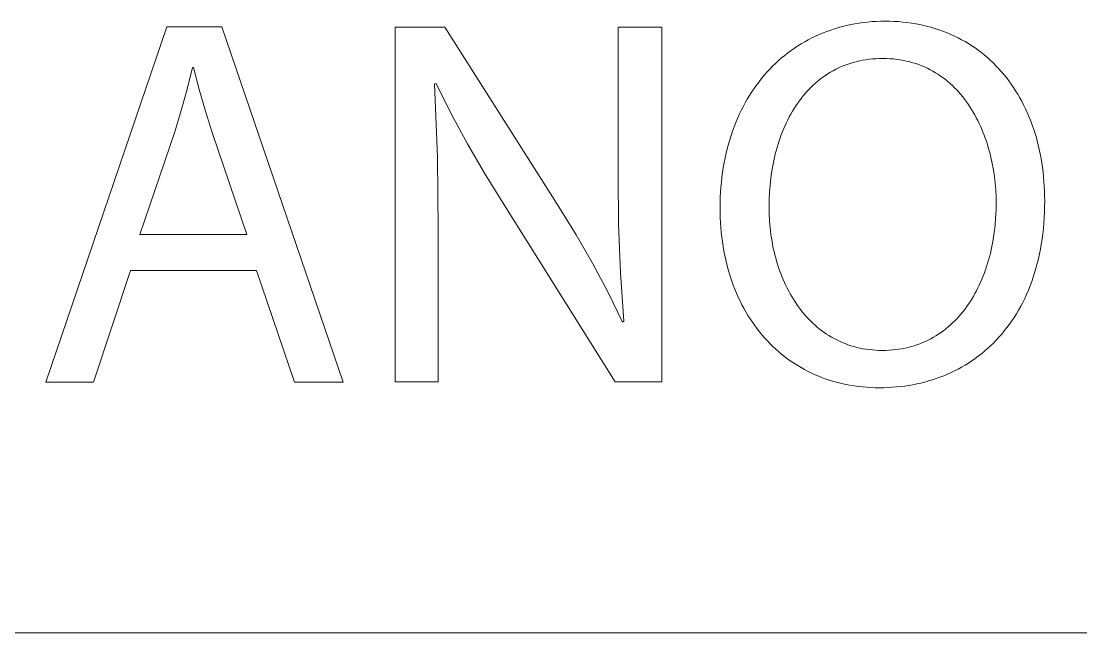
# Model space of a CAD drawing. Header units: millimetres. Extents: x 0 to 3480, y 0 to 2432.
# Drawn here: x 2669.2 to 2739.2, y 0 to 40.5 of the extents above; entities that cross this region are included whole.
import ezdxf

# ---------------------------------------------------------------- set-up
doc = ezdxf.new("R2010")
doc.units = ezdxf.units.MM
doc.header["$MEASUREMENT"] = 0
doc.layers.add('Domyślny', color=7, linetype='Continuous', true_color=0x000000)

msp = doc.modelspace()

# ---------------------------------------------------------------- linework, layer by layer
at = {"layer": 'Domyślny', "color": 18, "lineweight": 15, "true_color": 0x000000}
for p, q in [((2670.822, 16.59), (2678.818, 40.071)), ((2678.818, 40.071), (2682.457, 40.071)), ((2682.457, 40.071), (2690.477, 16.59)), ((2693.893, 16.593), (2693.893, 40.062)), ((2693.893, 40.062), (2697.196, 40.062)), ((2697.196, 40.062), (2704.718, 28.182)), ((2708.646, 30.245), (2708.646, 40.062)), ((2708.646, 40.062), (2711.521, 40.062)), ((2711.521, 40.062), (2711.521, 16.593)), ((2722.687, 39.871), (2722.946, 39.956)), ((2722.946, 39.956), (2723.208, 40.035)), ((2723.208, 40.035), (2723.473, 40.107)), ((2723.473, 40.107), (2723.741, 40.173)), ((2723.741, 40.173), (2724.013, 40.232)), ((2724.013, 40.232), (2724.287, 40.284)), ((2724.287, 40.284), (2724.564, 40.329)), ((2724.564, 40.329), (2724.844, 40.368)), ((2724.844, 40.368), (2725.127, 40.399)), ((2725.127, 40.399), (2725.413, 40.424)), ((2725.413, 40.424), (2725.701, 40.442)), ((2725.701, 40.442), (2725.991, 40.452)), ((2725.991, 40.452), (2726.285, 40.456)), ((2726.285, 40.456), (2726.583, 40.452)), ((2726.583, 40.452), (2726.879, 40.441)), ((2726.879, 40.441), (2727.171, 40.424)), ((2727.171, 40.424), (2727.459, 40.399)), ((2727.459, 40.399), (2727.744, 40.367)), ((2727.744, 40.367), (2728.026, 40.329)), ((2728.026, 40.329), (2728.304, 40.283)), ((2728.304, 40.283), (2728.578, 40.231)), ((2728.578, 40.231), (2728.849, 40.172)), ((2728.849, 40.172), (2729.115, 40.107)), ((2729.115, 40.107), (2729.379, 40.035)), ((2729.379, 40.035), (2729.638, 39.956)), ((2729.638, 39.956), (2729.893, 39.871)), ((2720.972, 39.096), (2721.206, 39.226)), ((2721.206, 39.226), (2721.444, 39.349)), ((2721.444, 39.349), (2721.685, 39.466)), ((2721.685, 39.466), (2721.931, 39.577)), ((2721.931, 39.577), (2722.179, 39.681)), ((2722.179, 39.681), (2722.431, 39.779)), ((2722.431, 39.779), (2722.687, 39.871)), ((2729.893, 39.871), (2730.145, 39.78)), ((2730.145, 39.78), (2730.393, 39.683)), ((2730.393, 39.683), (2730.636, 39.579)), ((2730.636, 39.579), (2730.876, 39.469)), ((2730.876, 39.469), (2731.112, 39.353)), ((2731.112, 39.353), (2731.343, 39.231)), ((2731.343, 39.231), (2731.571, 39.103)), ((2719.859, 38.359), (2720.074, 38.518)), ((2720.074, 38.518), (2720.292, 38.672)), ((2720.292, 38.672), (2720.515, 38.819)), ((2720.515, 38.819), (2720.741, 38.961)), ((2720.741, 38.961), (2720.972, 39.096)), ((2731.571, 39.103), (2731.794, 38.969)), ((2731.794, 38.969), (2732.013, 38.83)), ((2732.013, 38.83), (2732.228, 38.684)), ((2732.228, 38.684), (2732.438, 38.533)), ((2732.438, 38.533), (2732.644, 38.376)), ((2719.043, 37.664), (2719.24, 37.846)), ((2719.24, 37.846), (2719.442, 38.023)), ((2719.442, 38.023), (2719.649, 38.194)), ((2719.649, 38.194), (2719.859, 38.359)), ((2724.581, 37.826), (2724.373, 37.777)), ((2724.792, 37.868), (2724.581, 37.826)), ((2725.006, 37.904), (2724.792, 37.868)), ((2725.224, 37.934), (2725.006, 37.904)), ((2725.446, 37.957), (2725.224, 37.934)), ((2725.672, 37.974), (2725.446, 37.957)), ((2725.901, 37.984), (2725.672, 37.974)), ((2726.134, 37.987), (2725.901, 37.984)), ((2726.369, 37.984), (2726.134, 37.987)), ((2726.601, 37.973), (2726.369, 37.984)), ((2726.829, 37.955), (2726.601, 37.973)), ((2727.053, 37.931), (2726.829, 37.955)), ((2727.273, 37.9), (2727.053, 37.931)), ((2727.489, 37.862), (2727.273, 37.9)), ((2727.701, 37.818), (2727.489, 37.862)), ((2727.91, 37.768), (2727.701, 37.818)), ((2732.644, 38.376), (2732.846, 38.214)), ((2732.846, 38.214), (2733.043, 38.046)), ((2733.043, 38.046), (2733.236, 37.873)), ((2733.236, 37.873), (2733.424, 37.694)), ((2680.51, 37.382), (2680.153, 35.959)), ((2680.58, 37.382), (2680.51, 37.382)), ((2680.956, 35.943), (2680.58, 37.382)), ((2718.476, 37.083), (2718.66, 37.282)), ((2718.66, 37.282), (2718.849, 37.476)), ((2718.849, 37.476), (2719.043, 37.664)), ((2722.847, 37.18), (2722.672, 37.081)), ((2723.025, 37.275), (2722.847, 37.18)), ((2723.206, 37.363), (2723.025, 37.275)), ((2723.392, 37.447), (2723.206, 37.363)), ((2723.581, 37.524), (2723.392, 37.447)), ((2723.773, 37.596), (2723.581, 37.524)), ((2723.97, 37.663), (2723.773, 37.596)), ((2724.17, 37.723), (2723.97, 37.663)), ((2724.373, 37.777), (2724.17, 37.723)), ((2728.115, 37.711), (2727.91, 37.768)), ((2728.315, 37.648), (2728.115, 37.711)), ((2728.512, 37.58), (2728.315, 37.648)), ((2728.706, 37.505), (2728.512, 37.58)), ((2728.895, 37.425), (2728.706, 37.505)), ((2729.081, 37.339), (2728.895, 37.425)), ((2729.262, 37.247), (2729.081, 37.339)), ((2729.44, 37.15), (2729.262, 37.247)), ((2729.615, 37.048), (2729.44, 37.15)), ((2733.424, 37.694), (2733.608, 37.51)), ((2733.608, 37.51), (2733.787, 37.321)), ((2733.787, 37.321), (2733.961, 37.127)), ((2733.961, 37.127), (2734.131, 36.927)), ((2717.786, 36.233), (2717.951, 36.453)), ((2717.951, 36.453), (2718.121, 36.669)), ((2718.121, 36.669), (2718.297, 36.879)), ((2718.297, 36.879), (2718.476, 37.083)), ((2721.855, 36.508), (2721.703, 36.379)), ((2722.011, 36.632), (2721.855, 36.508)), ((2722.171, 36.752), (2722.011, 36.632)), ((2722.334, 36.867), (2722.171, 36.752)), ((2722.501, 36.976), (2722.334, 36.867)), ((2722.672, 37.081), (2722.501, 36.976)), ((2729.785, 36.94), (2729.615, 37.048)), ((2729.952, 36.828), (2729.785, 36.94)), ((2730.115, 36.71), (2729.952, 36.828)), ((2730.274, 36.588), (2730.115, 36.71)), ((2730.429, 36.461), (2730.274, 36.588)), ((2730.581, 36.329), (2730.429, 36.461)), ((2734.131, 36.927), (2734.296, 36.723)), ((2734.296, 36.723), (2734.456, 36.513)), ((2734.456, 36.513), (2734.612, 36.299)), ((2680.153, 35.959), (2679.763, 34.545)), ((2681.365, 34.514), (2680.956, 35.943)), ((2696.605, 36.341), (2696.501, 36.307)), ((2696.501, 36.307), (2696.697, 31.464)), ((2697.612, 34.33), (2696.605, 36.341)), ((2717.319, 35.54), (2717.469, 35.776)), ((2717.469, 35.776), (2717.625, 36.007)), ((2717.625, 36.007), (2717.786, 36.233)), ((2721.13, 35.816), (2720.995, 35.665)), ((2721.267, 35.964), (2721.13, 35.816)), ((2721.409, 36.106), (2721.267, 35.964)), ((2721.554, 36.245), (2721.409, 36.106)), ((2721.703, 36.379), (2721.554, 36.245)), ((2730.729, 36.193), (2730.581, 36.329)), ((2730.873, 36.053), (2730.729, 36.193)), ((2731.013, 35.908), (2730.873, 36.053)), ((2731.15, 35.76), (2731.013, 35.908)), ((2731.282, 35.607), (2731.15, 35.76)), ((2734.612, 36.299), (2734.762, 36.079)), ((2734.762, 36.079), (2734.908, 35.855)), ((2734.908, 35.855), (2735.048, 35.627)), ((2716.898, 34.8), (2717.033, 35.052)), ((2717.033, 35.052), (2717.173, 35.298)), ((2717.173, 35.298), (2717.319, 35.54)), ((2720.496, 35.019), (2720.38, 34.848)), ((2720.615, 35.186), (2720.496, 35.019)), ((2720.738, 35.35), (2720.615, 35.186)), ((2720.865, 35.509), (2720.738, 35.35)), ((2720.995, 35.665), (2720.865, 35.509)), ((2731.412, 35.45), (2731.282, 35.607)), ((2731.537, 35.29), (2731.412, 35.45)), ((2731.659, 35.126), (2731.537, 35.29)), ((2731.777, 34.958), (2731.659, 35.126)), ((2735.048, 35.627), (2735.184, 35.393)), ((2735.184, 35.393), (2735.315, 35.155)), ((2735.315, 35.155), (2735.44, 34.913)), ((2679.763, 34.545), (2679.34, 33.14)), ((2681.808, 33.094), (2681.365, 34.514)), ((2698.68, 32.35), (2697.612, 34.33)), ((2716.643, 34.283), (2716.768, 34.544)), ((2716.768, 34.544), (2716.898, 34.8)), ((2720.159, 34.494), (2720.055, 34.312)), ((2720.268, 34.673), (2720.159, 34.494)), ((2720.38, 34.848), (2720.268, 34.673)), ((2731.891, 34.787), (2731.777, 34.958)), ((2732.002, 34.613), (2731.891, 34.787)), ((2732.108, 34.435), (2732.002, 34.613)), ((2732.212, 34.254), (2732.108, 34.435)), ((2735.44, 34.913), (2735.561, 34.666)), ((2735.561, 34.666), (2735.676, 34.414)), ((2735.676, 34.414), (2735.786, 34.159)), ((2716.302, 33.47), (2716.41, 33.746)), ((2716.41, 33.746), (2716.524, 34.017)), ((2716.524, 34.017), (2716.643, 34.283)), ((2719.762, 33.746), (2719.672, 33.551)), ((2719.856, 33.938), (2719.762, 33.746)), ((2719.953, 34.127), (2719.856, 33.938)), ((2720.055, 34.312), (2719.953, 34.127)), ((2732.311, 34.071), (2732.212, 34.254)), ((2732.407, 33.884), (2732.311, 34.071)), ((2732.499, 33.695), (2732.407, 33.884)), ((2732.587, 33.504), (2732.499, 33.695)), ((2735.786, 34.159), (2735.891, 33.899)), ((2735.891, 33.899), (2735.99, 33.635)), ((2735.99, 33.635), (2736.085, 33.366)), ((2679.34, 33.14), (2677.034, 26.349)), ((2684.103, 26.349), (2681.808, 33.094)), ((2716.103, 32.905), (2716.2, 33.19)), ((2716.2, 33.19), (2716.302, 33.47)), ((2719.424, 32.948), (2719.348, 32.742)), ((2719.503, 33.152), (2719.424, 32.948)), ((2719.586, 33.353), (2719.503, 33.152)), ((2719.672, 33.551), (2719.586, 33.353)), ((2732.672, 33.309), (2732.587, 33.504)), ((2732.753, 33.113), (2732.672, 33.309)), ((2732.831, 32.914), (2732.753, 33.113)), ((2736.085, 33.366), (2736.173, 33.094)), ((2736.173, 33.094), (2736.257, 32.817)), ((2699.809, 30.405), (2698.68, 32.35)), ((2715.847, 32.023), (2715.926, 32.322)), ((2715.926, 32.322), (2716.012, 32.616)), ((2716.012, 32.616), (2716.103, 32.905)), ((2719.209, 32.321), (2719.144, 32.107)), ((2719.277, 32.533), (2719.209, 32.321)), ((2719.348, 32.742), (2719.277, 32.533)), ((2732.905, 32.713), (2732.831, 32.914)), ((2732.975, 32.51), (2732.905, 32.713)), ((2733.041, 32.305), (2732.975, 32.51)), ((2733.104, 32.098), (2733.041, 32.305)), ((2736.257, 32.817), (2736.335, 32.537)), ((2736.335, 32.537), (2736.407, 32.253)), ((2736.407, 32.253), (2736.474, 31.965)), ((2715.706, 31.413), (2715.774, 31.721)), ((2715.774, 31.721), (2715.847, 32.023)), ((2719.027, 31.671), (2718.973, 31.45)), ((2719.084, 31.89), (2719.027, 31.671)), ((2719.144, 32.107), (2719.084, 31.89)), ((2733.163, 31.89), (2733.104, 32.098)), ((2733.219, 31.68), (2733.163, 31.89)), ((2733.271, 31.469), (2733.219, 31.68)), ((2736.474, 31.965), (2736.535, 31.673)), ((2736.535, 31.673), (2736.591, 31.378)), ((2696.697, 31.464), (2696.744, 26.618)), ((2715.59, 30.786), (2715.645, 31.102)), ((2715.645, 31.102), (2715.706, 31.413)), ((2718.877, 31.002), (2718.796, 30.547)), ((2718.923, 31.227), (2718.877, 31.002)), ((2718.973, 31.45), (2718.923, 31.227)), ((2733.364, 31.043), (2733.271, 31.469)), ((2733.443, 30.612), (2733.364, 31.043)), ((2736.591, 31.378), (2736.641, 31.079)), ((2736.641, 31.079), (2736.685, 30.776)), ((2700.997, 28.495), (2699.809, 30.405)), ((2708.663, 27.028), (2708.646, 30.245)), ((2715.462, 29.814), (2715.498, 30.142)), ((2715.498, 30.142), (2715.541, 30.466)), ((2715.541, 30.466), (2715.59, 30.786)), ((2718.796, 30.547), (2718.73, 30.084)), ((2733.507, 30.178), (2733.443, 30.612)), ((2733.557, 29.741), (2733.507, 30.178)), ((2736.685, 30.776), (2736.724, 30.47)), ((2736.724, 30.47), (2736.756, 30.161)), ((2736.756, 30.161), (2736.783, 29.848)), ((2715.409, 29.145), (2715.432, 29.481)), ((2715.432, 29.481), (2715.462, 29.814)), ((2718.679, 29.616), (2718.642, 29.142)), ((2718.73, 30.084), (2718.679, 29.616)), ((2733.592, 29.303), (2733.557, 29.741)), ((2736.783, 29.848), (2736.804, 29.532)), ((2736.804, 29.532), (2736.819, 29.213)), ((2715.382, 28.461), (2715.392, 28.805)), ((2715.392, 28.805), (2715.409, 29.145)), ((2718.642, 29.142), (2718.62, 28.664)), ((2733.614, 28.864), (2733.592, 29.303)), ((2733.621, 28.426), (2733.614, 28.864)), ((2736.819, 29.213), (2736.828, 28.89)), ((2736.828, 28.89), (2736.831, 28.565)), ((2708.449, 16.593), (2700.997, 28.495)), ((2704.718, 28.182), (2705.866, 26.329)), ((2715.379, 28.113), (2715.382, 28.461)), ((2715.382, 27.782), (2715.379, 28.113)), ((2718.62, 28.664), (2718.612, 28.182)), ((2718.612, 28.182), (2718.62, 27.715)), ((2733.613, 27.93), (2733.621, 28.426)), ((2736.828, 28.189), (2736.817, 27.819)), ((2736.831, 28.565), (2736.828, 28.189)), ((2715.392, 27.454), (2715.382, 27.782)), ((2715.407, 27.129), (2715.392, 27.454)), ((2718.62, 27.715), (2718.644, 27.251)), ((2733.55, 26.956), (2733.589, 27.44)), ((2733.589, 27.44), (2733.613, 27.93)), ((2736.799, 27.454), (2736.775, 27.095)), ((2736.817, 27.819), (2736.799, 27.454)), ((2696.744, 26.618), (2696.744, 16.593)), ((2708.786, 23.812), (2708.663, 27.028)), ((2715.429, 26.808), (2715.407, 27.129)), ((2715.457, 26.491), (2715.429, 26.808)), ((2718.644, 27.251), (2718.683, 26.791)), ((2718.683, 26.791), (2718.709, 26.563)), ((2733.495, 26.48), (2733.55, 26.956)), ((2736.743, 26.741), (2736.705, 26.394)), ((2736.775, 27.095), (2736.743, 26.741)), ((2677.034, 26.349), (2684.103, 26.349)), ((2705.866, 26.329), (2706.952, 24.439)), ((2715.491, 26.178), (2715.457, 26.491)), ((2715.532, 25.868), (2715.491, 26.178)), ((2718.709, 26.563), (2718.738, 26.337)), ((2718.738, 26.337), (2718.771, 26.112)), ((2718.771, 26.112), (2718.809, 25.888)), ((2733.384, 25.78), (2733.425, 26.011)), ((2733.425, 26.011), (2733.495, 26.48)), ((2736.66, 26.051), (2736.608, 25.715)), ((2736.705, 26.394), (2736.66, 26.051)), ((2715.578, 25.562), (2715.532, 25.868)), ((2715.63, 25.259), (2715.578, 25.562)), ((2715.688, 24.961), (2715.63, 25.259)), ((2718.809, 25.888), (2718.849, 25.666)), ((2718.849, 25.666), (2718.894, 25.446)), ((2718.894, 25.446), (2718.943, 25.228)), ((2718.943, 25.228), (2718.995, 25.012)), ((2733.238, 25.1), (2733.29, 25.324)), ((2733.29, 25.324), (2733.339, 25.551)), ((2733.339, 25.551), (2733.384, 25.78)), ((2736.55, 25.384), (2736.486, 25.059)), ((2736.608, 25.715), (2736.55, 25.384)), ((2715.751, 24.667), (2715.688, 24.961)), ((2715.821, 24.376), (2715.751, 24.667)), ((2718.995, 25.012), (2719.051, 24.797)), ((2719.051, 24.797), (2719.111, 24.585)), ((2719.111, 24.585), (2719.174, 24.375)), ((2733.058, 24.442), (2733.122, 24.659)), ((2733.122, 24.659), (2733.182, 24.878)), ((2733.182, 24.878), (2733.238, 25.1)), ((2736.415, 24.739), (2736.338, 24.425)), ((2736.486, 25.059), (2736.415, 24.739)), ((2676.408, 23.973), (2673.974, 16.59)), ((2684.729, 23.973), (2676.408, 23.973)), ((2687.244, 16.59), (2684.729, 23.973)), ((2706.952, 24.439), (2707.976, 22.514)), ((2709.017, 20.603), (2708.786, 23.812)), ((2715.896, 24.09), (2715.821, 24.376)), ((2715.977, 23.808), (2715.896, 24.09)), ((2719.174, 24.375), (2719.241, 24.168)), ((2719.241, 24.168), (2719.312, 23.962)), ((2719.312, 23.962), (2719.387, 23.76)), ((2732.845, 23.808), (2732.92, 24.016)), ((2732.92, 24.016), (2732.991, 24.228)), ((2732.991, 24.228), (2733.058, 24.442)), ((2736.166, 23.814), (2736.071, 23.518)), ((2736.255, 24.117), (2736.166, 23.814)), ((2736.338, 24.425), (2736.255, 24.117)), ((2716.063, 23.53), (2715.977, 23.808)), ((2716.155, 23.256), (2716.063, 23.53)), ((2716.252, 22.986), (2716.155, 23.256)), ((2719.387, 23.76), (2719.465, 23.559)), ((2719.465, 23.559), (2719.547, 23.362)), ((2719.547, 23.362), (2719.633, 23.167)), ((2719.633, 23.167), (2719.722, 22.975)), ((2732.509, 23.004), (2732.599, 23.2)), ((2732.599, 23.2), (2732.684, 23.4)), ((2732.684, 23.4), (2732.767, 23.602)), ((2732.767, 23.602), (2732.845, 23.808)), ((2735.97, 23.227), (2735.863, 22.941)), ((2736.071, 23.518), (2735.97, 23.227)), ((2707.976, 22.514), (2708.936, 20.556)), ((2716.355, 22.721), (2716.252, 22.986)), ((2716.463, 22.46), (2716.355, 22.721)), ((2716.576, 22.204), (2716.463, 22.46)), ((2719.722, 22.975), (2719.815, 22.786)), ((2719.815, 22.786), (2719.912, 22.6)), ((2719.912, 22.6), (2720.012, 22.417)), ((2720.012, 22.417), (2720.115, 22.238)), ((2732.115, 22.252), (2732.219, 22.435)), ((2732.219, 22.435), (2732.319, 22.621)), ((2732.319, 22.621), (2732.416, 22.811)), ((2732.416, 22.811), (2732.509, 23.004)), ((2735.75, 22.662), (2735.632, 22.388)), ((2735.863, 22.941), (2735.75, 22.662)), ((2716.695, 21.952), (2716.576, 22.204)), ((2716.818, 21.705), (2716.695, 21.952)), ((2720.115, 22.238), (2720.222, 22.061)), ((2720.222, 22.061), (2720.333, 21.888)), ((2720.333, 21.888), (2720.447, 21.719)), ((2720.447, 21.719), (2720.565, 21.553)), ((2731.664, 21.558), (2731.782, 21.726)), ((2731.782, 21.726), (2731.896, 21.897)), ((2731.896, 21.897), (2732.008, 22.073)), ((2732.008, 22.073), (2732.115, 22.252)), ((2735.38, 21.858), (2735.245, 21.601)), ((2735.509, 22.12), (2735.38, 21.858)), ((2735.632, 22.388), (2735.509, 22.12)), ((2716.947, 21.463), (2716.818, 21.705)), ((2717.081, 21.225), (2716.947, 21.463)), ((2717.22, 20.992), (2717.081, 21.225)), ((2720.565, 21.553), (2720.686, 21.391)), ((2720.686, 21.391), (2720.811, 21.232)), ((2720.811, 21.232), (2720.939, 21.078)), ((2720.939, 21.078), (2721.071, 20.927)), ((2731.156, 20.925), (2731.288, 21.077)), ((2731.288, 21.077), (2731.417, 21.233)), ((2731.417, 21.233), (2731.542, 21.393)), ((2731.542, 21.393), (2731.664, 21.558)), ((2734.96, 21.106), (2734.81, 20.867)), ((2735.105, 21.351), (2734.96, 21.106)), ((2735.245, 21.601), (2735.105, 21.351)), ((2708.936, 20.556), (2709.017, 20.603)), ((2717.364, 20.763), (2717.22, 20.992)), ((2717.512, 20.54), (2717.364, 20.763)), ((2717.666, 20.321), (2717.512, 20.54)), ((2717.824, 20.108), (2717.666, 20.321)), ((2721.071, 20.927), (2721.206, 20.781)), ((2721.206, 20.781), (2721.345, 20.638)), ((2721.345, 20.638), (2721.487, 20.5)), ((2721.487, 20.5), (2721.632, 20.366)), ((2721.632, 20.366), (2721.781, 20.236)), ((2730.443, 20.23), (2730.593, 20.36)), ((2730.593, 20.36), (2730.739, 20.495)), ((2730.739, 20.495), (2730.881, 20.634)), ((2730.881, 20.634), (2731.02, 20.777)), ((2731.02, 20.777), (2731.156, 20.925)), ((2734.495, 20.407), (2734.331, 20.185)), ((2734.655, 20.634), (2734.495, 20.407)), ((2734.81, 20.867), (2734.655, 20.634)), ((2717.987, 19.899), (2717.824, 20.108)), ((2718.155, 19.696), (2717.987, 19.899)), ((2718.327, 19.497), (2718.155, 19.696)), ((2721.781, 20.236), (2721.933, 20.111)), ((2721.933, 20.111), (2722.088, 19.991)), ((2722.088, 19.991), (2722.247, 19.875)), ((2722.247, 19.875), (2722.409, 19.764)), ((2722.409, 19.764), (2722.574, 19.657)), ((2722.574, 19.657), (2722.743, 19.556)), ((2729.476, 19.55), (2729.646, 19.651)), ((2729.646, 19.651), (2729.812, 19.757)), ((2729.812, 19.757), (2729.975, 19.868)), ((2729.975, 19.868), (2730.135, 19.984)), ((2730.135, 19.984), (2730.291, 20.105)), ((2730.291, 20.105), (2730.443, 20.23)), ((2733.987, 19.76), (2733.808, 19.556)), ((2734.161, 19.97), (2733.987, 19.76)), ((2734.331, 20.185), (2734.161, 19.97)), ((2718.504, 19.304), (2718.327, 19.497)), ((2718.685, 19.117), (2718.504, 19.304)), ((2718.871, 18.934), (2718.685, 19.117)), ((2719.061, 18.757), (2718.871, 18.934)), ((2722.743, 19.556), (2722.915, 19.46)), ((2722.915, 19.46), (2723.09, 19.369)), ((2723.09, 19.369), (2723.269, 19.283)), ((2723.269, 19.283), (2723.45, 19.202)), ((2723.45, 19.202), (2723.635, 19.127)), ((2723.635, 19.127), (2723.823, 19.057)), ((2723.823, 19.057), (2724.015, 18.993)), ((2724.015, 18.993), (2724.209, 18.935)), ((2724.209, 18.935), (2724.407, 18.882)), ((2727.803, 18.88), (2728.002, 18.932)), ((2728.002, 18.932), (2728.198, 18.99)), ((2728.198, 18.99), (2728.39, 19.053)), ((2728.39, 19.053), (2728.579, 19.123)), ((2728.579, 19.123), (2728.765, 19.197)), ((2728.765, 19.197), (2728.948, 19.277)), ((2728.948, 19.277), (2729.127, 19.363)), ((2729.127, 19.363), (2729.304, 19.454)), ((2729.304, 19.454), (2729.476, 19.55)), ((2733.246, 18.98), (2733.05, 18.8)), ((2733.438, 19.166), (2733.246, 18.98)), ((2733.625, 19.358), (2733.438, 19.166)), ((2733.808, 19.556), (2733.625, 19.358)), ((2719.255, 18.585), (2719.061, 18.757)), ((2719.454, 18.419), (2719.255, 18.585)), ((2719.657, 18.258), (2719.454, 18.419)), ((2719.864, 18.103), (2719.657, 18.258)), ((2724.407, 18.882), (2724.607, 18.835)), ((2724.607, 18.835), (2724.811, 18.794)), ((2724.811, 18.794), (2725.018, 18.759)), ((2725.018, 18.759), (2725.228, 18.731)), ((2725.228, 18.731), (2725.441, 18.708)), ((2725.441, 18.708), (2725.658, 18.692)), ((2725.658, 18.692), (2725.877, 18.682)), ((2725.877, 18.682), (2726.099, 18.679)), ((2726.099, 18.679), (2726.323, 18.682)), ((2726.323, 18.682), (2726.544, 18.692)), ((2726.544, 18.692), (2726.762, 18.708)), ((2726.762, 18.708), (2726.976, 18.73)), ((2726.976, 18.73), (2727.188, 18.758)), ((2727.188, 18.758), (2727.396, 18.793)), ((2727.396, 18.793), (2727.601, 18.833)), ((2727.601, 18.833), (2727.803, 18.88)), ((2732.437, 18.296), (2732.225, 18.14)), ((2732.645, 18.458), (2732.437, 18.296)), ((2732.85, 18.626), (2732.645, 18.458)), ((2733.05, 18.8), (2732.85, 18.626)), ((2720.075, 17.954), (2719.864, 18.103)), ((2720.29, 17.81), (2720.075, 17.954)), ((2720.509, 17.672), (2720.29, 17.81)), ((2720.732, 17.54), (2720.509, 17.672)), ((2720.959, 17.414), (2720.732, 17.54)), ((2731.34, 17.575), (2731.11, 17.449)), ((2731.567, 17.707), (2731.34, 17.575)), ((2731.79, 17.845), (2731.567, 17.707)), ((2732.009, 17.989), (2731.79, 17.845)), ((2732.225, 18.14), (2732.009, 17.989)), ((2721.189, 17.294), (2720.959, 17.414)), ((2721.424, 17.179), (2721.189, 17.294)), ((2721.662, 17.071), (2721.424, 17.179)), ((2721.903, 16.969), (2721.662, 17.071)), ((2722.149, 16.873), (2721.903, 16.969)), ((2722.397, 16.783), (2722.149, 16.873)), ((2729.663, 16.819), (2729.411, 16.736)), ((2729.911, 16.909), (2729.663, 16.819)), ((2730.157, 17.005), (2729.911, 16.909)), ((2730.4, 17.107), (2730.157, 17.005)), ((2730.64, 17.215), (2730.4, 17.107)), ((2730.877, 17.329), (2730.64, 17.215)), ((2731.11, 17.449), (2730.877, 17.329)), ((2673.974, 16.59), (2670.822, 16.59)), ((2690.477, 16.59), (2687.244, 16.59)), ((2696.744, 16.593), (2693.893, 16.593)), ((2711.521, 16.593), (2708.449, 16.593)), ((2722.65, 16.7), (2722.397, 16.783)), ((2722.905, 16.623), (2722.65, 16.7)), ((2723.164, 16.552), (2722.905, 16.623)), ((2723.427, 16.488), (2723.164, 16.552)), ((2723.692, 16.43), (2723.427, 16.488)), ((2723.961, 16.379), (2723.692, 16.43)), ((2724.232, 16.335), (2723.961, 16.379)), ((2724.507, 16.297), (2724.232, 16.335)), ((2724.785, 16.266), (2724.507, 16.297)), ((2725.066, 16.242), (2724.785, 16.266)), ((2725.35, 16.224), (2725.066, 16.242)), ((2725.636, 16.214), (2725.35, 16.224)), ((2725.925, 16.21), (2725.636, 16.214)), ((2726.205, 16.213), (2725.925, 16.21)), ((2726.484, 16.223), (2726.205, 16.213)), ((2726.76, 16.238), (2726.484, 16.223)), ((2727.035, 16.26), (2726.76, 16.238)), ((2727.308, 16.288), (2727.035, 16.26)), ((2727.579, 16.323), (2727.308, 16.288)), ((2727.848, 16.363), (2727.579, 16.323)), ((2728.114, 16.41), (2727.848, 16.363)), ((2728.379, 16.463), (2728.114, 16.41)), ((2728.64, 16.522), (2728.379, 16.463)), ((2728.9, 16.587), (2728.64, 16.522)), ((2729.157, 16.658), (2728.9, 16.587)), ((2729.411, 16.736), (2729.157, 16.658)), ((3477.085, 0), (0, 0)), ((3477.085, 0), (2165.12, 0))]:
    msp.add_line(p, q, dxfattribs=at)

doc.saveas('drawing.dxf')
